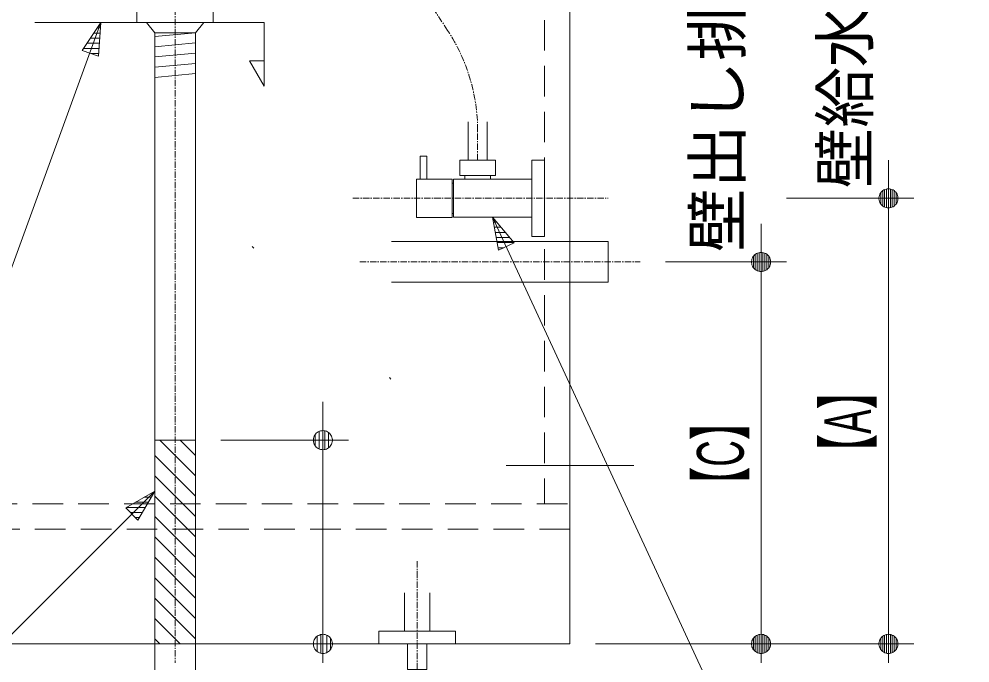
# Model space of a CAD drawing. Units: millimetres, scale not verified. Extents: x -6062 to 6062, y -3045 to 3045.
# Drawn here: x -3850 to -3103, y -1935 to -1429 of the extents above; entities that cross this region are included whole.
import ezdxf
from ezdxf.enums import TextEntityAlignment as Align

# ---------------------------------------------------------------- set-up
doc = ezdxf.new("R2010")
doc.units = ezdxf.units.MM
doc.header["$LTSCALE"] = 20
doc.linetypes.add('CHAIN1', pattern=[8, 5, -1, 1, -1])
doc.linetypes.add('DASHED1', pattern=[1.8, 1.2, -0.6])
for name, color, linetype, lineweight in [('0-1_2寸法-3', 7, 'Continuous', 9), ('0-2_5ボウル・キャビネット', 7, 'Continuous', 9), ('0-4_0', 7, 'Continuous', 9), ('0-5_2寸法-2', 7, 'Continuous', 9), ('0-7_4給排水', 7, 'Continuous', 9)]:
    doc.layers.add(name, color=color, linetype=linetype, lineweight=lineweight)
doc.styles.add('ＭＳ Ｐゴシック', font='')
doc.styles.get('ＭＳ Ｐゴシック').set_extended_font_data('MS PGothic')

# ---------------------------------------------------------------- blocks, each defined once
blk = doc.blocks.new('_Dot')
at = {"layer": '0-4_0'}
for p, q in [((-10, 0), (-20, 0)), ((9.78, 2), (-9.78, 2)), ((7.99, 6), (-7.99, 6)), ((9.16, -3.98), (-9.16, -3.98)), ((6, -7.98), (-6, -7.98))]:
    blk.add_line(p, q, dxfattribs=at)
for points in [[(10, 0), (9.92, 1.25), (9.69, 2.49), (9.3, 3.68), (8.76, 4.82), (8.09, 5.88), (7.29, 6.85), (6.37, 7.71), (5.36, 8.44), (4.26, 9.05), (3.09, 9.51), (1.87, 9.82), (0.63, 9.98), (-0.63, 9.98), (-1.87, 9.82), (-3.09, 9.51), (-4.26, 9.05), (-5.36, 8.44), (-6.37, 7.71), (-7.29, 6.85), (-8.09, 5.88), (-8.76, 4.82), (-9.3, 3.68), (-9.69, 2.49), (-9.92, 1.25), (-10, 0), (0, 0)], [(-10, 0), (-9.92, -1.25), (-9.69, -2.49), (-9.3, -3.68), (-8.76, -4.82), (-8.09, -5.88), (-7.29, -6.85), (-6.37, -7.71), (-5.36, -8.44), (-4.26, -9.05), (-3.09, -9.51), (-1.87, -9.82), (-0.63, -9.98), (0.63, -9.98), (1.87, -9.82), (3.09, -9.51), (4.26, -9.05), (5.36, -8.44), (6.37, -7.71), (7.29, -6.85), (8.09, -5.88), (8.76, -4.82), (9.3, -3.68), (9.69, -2.49), (9.92, -1.25), (10, 0), (0, 0)]]:
    blk.add_lwpolyline(points, close=True, dxfattribs=at)
blk = doc.blocks.new('グループ-9')
at = {"layer": '0-7_4給排水', "linetype": 'CHAIN1'}
for p, q in [((-38800, -19300), (-38800, -38700)), ((-35900, -32400), (-31500, -32400))]:
    blk.add_line(p, q, dxfattribs=at)
at = {"layer": '0-7_4給排水'}
for p, q in [((-38480, -28800), (-39120, -28860)), ((-38480, -28960), (-39120, -29020)), ((-38480, -29120), (-39120, -29180)), ((-38480, -29280), (-39120, -29340)), ((-38480, -29440), (-39120, -29500)), ((-39040, -35200), (-38480, -35760)), ((-38720, -35200), (-38480, -35440)), ((-39120, -35440), (-38480, -36080)), ((-39120, -35760), (-38480, -36400)), ((-39120, -36080), (-38480, -36720)), ((-39120, -36400), (-38480, -37040)), ((-39120, -36720), (-38480, -37360)), ((-39120, -37040), (-38480, -37680)), ((-39120, -37360), (-38480, -38000)), ((-39120, -37680), (-38480, -38320)), ((-39120, -38000), (-38720, -38400)), ((-39120, -38320), (-39040, -38400))]:
    blk.add_line(p, q, dxfattribs=at)
for points in [[(-39400, -28240), (-38200, -28240), (-38200, -28640), (-39400, -28640)], [(-39120, -28800), (-39250, -28640), (-38350, -28640), (-38480, -28800)], [(-39120, -28800), (-38480, -28800), (-38480, -39000), (-39120, -39000)], [(-39120, -35200), (-38480, -35200), (-38480, -38400), (-39120, -38400)], [(-39120, -35200), (-38480, -35200), (-38480, -38400), (-39120, -38400)]]:
    blk.add_lwpolyline(points, close=True, dxfattribs=at)
blk.add_lwpolyline([(-35400, -32080), (-32000, -32080), (-32000, -32720), (-35400, -32720)], dxfattribs=at)
blk = doc.blocks.new('止水栓_側面')
at = {"layer": '0-7_4給排水', "linetype": 'CHAIN1'}
blk.add_line((-3010, 0), (1000, 0), dxfattribs=at)
at = {"layer": '0-7_4給排水'}
blk.add_lwpolyline([(-900, 1200), (-900, 600), (-1200, 600), (-1200, 1200)], dxfattribs=at)
for points in [[(-1950, 660), (-1850, 660), (-1850, 300), (-1950, 300)], [(-1330, 600), (-770, 600), (-770, 360), (-1330, 360)], [(-200, 600), (0, 600), (0, -600), (-200, -600)], [(-1450, -300), (-2010, -300), (-2010, 300), (-1450, 300)], [(-1250, 360), (-850, 360), (-850, 298), (-1250, 298)], [(-1450, 240), (-1430, 240), (-1430, -240), (-1450, -240)], [(-1430, 298), (-200, 298), (-200, -298), (-1430, -298)]]:
    blk.add_lwpolyline(points, close=True, dxfattribs=at)
blk = doc.blocks.new('グループ-21')
at = {"layer": '0-7_4給排水', "linetype": 'CHAIN1'}
blk.add_line((-34522.1, -28761.6), (-34827.9, -28297.5), dxfattribs=at)
at = {"layer": '0-7_4給排水'}
for p, q in [((-37564.5, -32182.9), (-37587.9, -32159.5)), ((-35412.1, -34240.5), (-35435.5, -34217.1))]:
    blk.add_line(p, q, dxfattribs=at)
at = {"layer": '0-7_4給排水', "linetype": 'CHAIN1'}
blk.add_lwpolyline([(-34050, -30800), (-34050, -30357.6), (-34050, -30336.4)], dxfattribs=at)
blk.add_arc((-36912.3, -30336.4), 2862.3, 0, 33.37818, dxfattribs=at)
at = {"layer": '0-7_4給排水'}
blk.add_blockref('止水栓_側面', (-33000, -31400), dxfattribs=at)
blk = doc.blocks.new('グループ-26')
at = {"layer": '0-7_4給排水', "linetype": 'CHAIN1'}
blk.add_line((-35000, -37100), (-35000, -39300), dxfattribs=at)
at = {"layer": '0-7_4給排水'}
blk.add_lwpolyline([(-35200, -37600), (-35200, -38200), (-34800, -38200), (-34800, -37600)], dxfattribs=at)
for points in [[(-35600, -38200), (-34400, -38200), (-34400, -38400), (-35600, -38400)], [(-35150, -38400), (-34850, -38400), (-34850, -38800), (-35150, -38800)]]:
    blk.add_lwpolyline(points, close=True, dxfattribs=at)

msp = doc.modelspace()

# ---------------------------------------------------------------- linework, layer by layer
at = {"layer": '0-1_2寸法-3'}
for p, q in [((-3785.87, -1432.23), (-3786, -1432.23)), ((-3786.42, -1440.23), (-3791.4, -1440.23)), ((-3786.14, -1436.23), (-3788.7, -1436.23)), ((-3786.98, -1448.23), (-3796.79, -1448.23)), ((-3786.7, -1444.23), (-3794.1, -1444.23)), ((-3787.26, -1452.23), (-3799.49, -1452.23)), ((-3787.54, -1456.23), (-3793.49, -1456.23)), ((-3474.99, -1588.79), (-3477.56, -1588.79)), ((-3471.63, -1592.79), (-3476.86, -1592.79)), ((-3468.27, -1596.79), (-3476.15, -1596.79)), ((-3464.92, -1600.79), (-3475.45, -1600.79)), ((-3461.56, -1604.79), (-3474.74, -1604.79)), ((-3469.4, -1608.79), (-3474.04, -1608.79)), ((-3746.25, -1804.77), (-3751.76, -1804.77)), ((-3743.94, -1800.77), (-3744.83, -1800.77)), ((-3750.87, -1812.77), (-3765.61, -1812.77)), ((-3748.56, -1808.77), (-3758.69, -1808.77)), ((-3753.18, -1816.77), (-3762.64, -1816.77)), ((-3755.49, -1820.77), (-3758.64, -1820.77))]:
    msp.add_line(p, q, dxfattribs=at)
for points in [[(-3785.85, -1432), (-3999.86, -2020), (-4391.89, -2020)], [(-3657.5, -1462), (-3669.05, -1462), (-3657.5, -1482), (-3657.5, -1432), (-3837.5, -1432)], [(-3540.64, -2395), (-3103.49, -2395), (-3478.25, -1584.9)], [(-3426.28, -2295), (-4238.5, -2295), (-3743.5, -1800)]]:
    msp.add_lwpolyline(points, dxfattribs=at)
for points in [[(-3800.55, -1453.8), (-3785.85, -1432), (-3787.68, -1458.23)], [(-3800.55, -1453.8), (-3785.85, -1432), (-3787.68, -1458.23)], [(-3473.68, -1610.79), (-3478.25, -1584.9), (-3461.35, -1605.04)], [(-3473.68, -1610.79), (-3478.25, -1584.9), (-3461.35, -1605.04)], [(-3766.27, -1813.14), (-3743.5, -1800), (-3756.64, -1822.77)], [(-3766.27, -1813.14), (-3743.5, -1800), (-3756.64, -1822.77)]]:
    msp.add_lwpolyline(points, close=True, dxfattribs=at)
at = {"layer": '0-2_5ボウル・キャビネット', "linetype": 'CHAIN1'}
msp.add_line((-3467.5, -1780), (-3367.5, -1780), dxfattribs=at)
at = {"layer": '0-2_5ボウル・キャビネット'}
msp.add_lwpolyline([(-4067.5, -1920), (-3417.5, -1920), (-3417.5, -670)], dxfattribs=at)
at = {"layer": '0-2_5ボウル・キャビネット', "linetype": 'DASHED1'}
msp.add_lwpolyline([(-3947.5, -1293.08), (-3947.5, -1250), (-3437.5, -1250), (-3437.5, -1810)], dxfattribs=at)
at = {"layer": '0-2_5ボウル・キャビネット'}
msp.add_lwpolyline([(-3947.5, -1290), (-3417.5, -1290), (-3417.5, -1920), (-3947.5, -1920)], close=True, dxfattribs=at)
at = {"layer": '0-2_5ボウル・キャビネット', "linetype": 'DASHED1'}
msp.add_lwpolyline([(-3947.5, -1810), (-3417.5, -1810), (-3417.5, -1830), (-3947.5, -1830)], close=True, dxfattribs=at)
at = {"layer": '0-5_2寸法-2'}
for p, q in [((-3167.5, -1554.99), (-3167.5, -1539.99)), ((-3247.5, -1570), (-3147.5, -1570)), ((-3247.5, -1570), (-3147.5, -1570)), ((-3167.5, -1570), (-3167.5, -1920)), ((-3267.5, -1604.99), (-3267.5, -1589.99)), ((-3167.5, -1585.01), (-3167.5, -1904.99)), ((-3342.5, -1620), (-3247.5, -1620)), ((-3342.5, -1620), (-3247.5, -1620)), ((-3267.5, -1620), (-3267.5, -1920)), ((-3267.5, -1635.01), (-3267.5, -1904.99)), ((-3611.5, -1744.99), (-3611.5, -1729.99)), ((-3691.5, -1760), (-3591.5, -1760)), ((-3611.5, -1920), (-3611.5, -1760)), ((-3691.5, -1920), (-3591.5, -1920)), ((-3397.5, -1920), (-3247.5, -1920)), ((-3397.5, -1920), (-3247.5, -1920)), ((-3247.5, -1920), (-3147.5, -1920)), ((-3247.5, -1920), (-3147.5, -1920))]:
    msp.add_line(p, q, dxfattribs=at)

# ---------------------------------------------------------------- block references
at = {"layer": '0-5_2寸法-2', "xscale": 0.7503418, "yscale": 0.7503418}
for p, rotation in [((-3167.5, -1570), 270), ((-3167.5, -1570), 90), ((-3267.5, -1620), 270), ((-3267.5, -1620), 90), ((-3611.5, -1760), 270), ((-3267.5, -1920), 270), ((-3167.5, -1920), 270), ((-3611.5, -1920), 90), ((-3267.5, -1920), 90), ((-3167.5, -1920), 90)]:
    msp.add_blockref('_Dot', p, dxfattribs=dict(at, rotation=rotation))
at = {"layer": '0-7_4給排水', "xscale": 0.05, "yscale": 0.05}
for name in ['グループ-21', 'グループ-9', 'グループ-26']:
    msp.add_blockref(name, (-1787.5, 0), dxfattribs=at)

# ---------------------------------------------------------------- texts
at = {"layer": '0-5_2寸法-2', "style": 'ＭＳ Ｐゴシック'}
for s, height, width, p in [('壁給水・給湯位置', 36.66, 0.95, (-3172.38, -1562.08)), ('【A】', 36.69, 0.6, (-3170.13, -1785.05)), ('【C】', 36.69, 0.6, (-3270.13, -1810.83))]:
    msp.add_text(s, height=height, rotation=90, dxfattribs=dict(at, width=width)).set_placement(p, align=Align.BOTTOM_LEFT)
msp.add_text('壁出し排水位置', height=36.69, rotation=90, dxfattribs=at).set_placement((-3272.48, -1612.16), align=Align.BOTTOM_LEFT)

doc.saveas('drawing.dxf')
